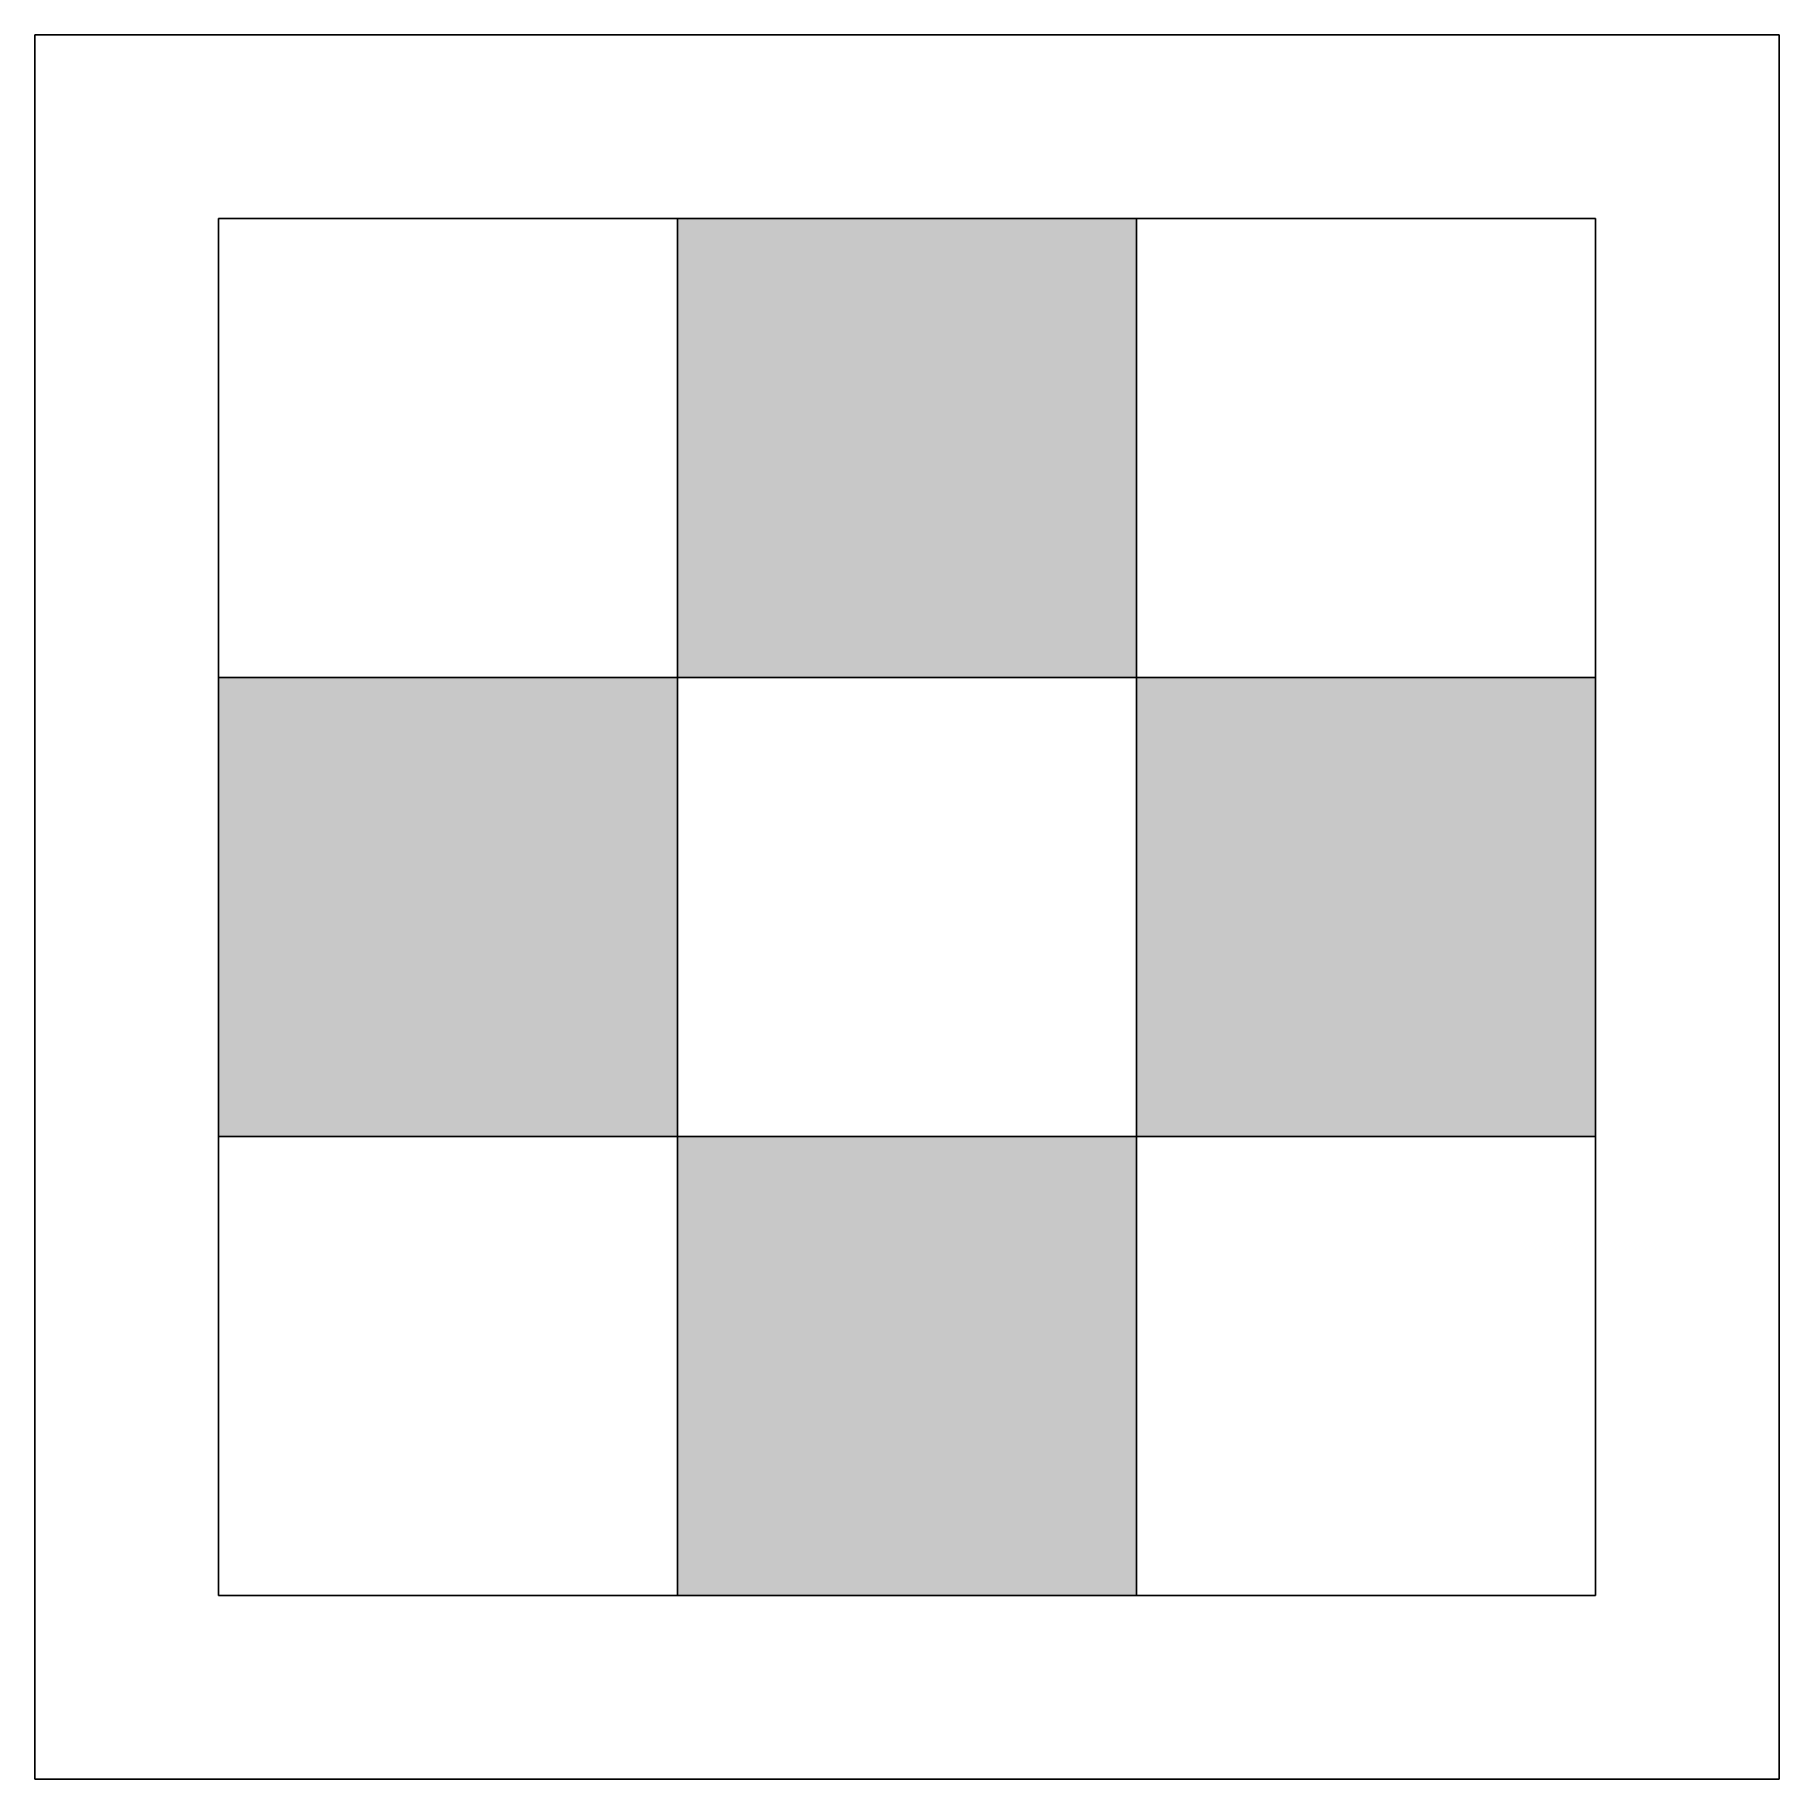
# Model space of a CAD drawing. Header units: millimetres. Extents: x -115 to 75, y -158 to 32.
import ezdxf

# ---------------------------------------------------------------- set-up
doc = ezdxf.new("R2010")
doc.units = ezdxf.units.MM
doc.layers.add('TO_CARVE', color=18, linetype='Continuous', true_color=0x000000)
doc.layers.add('TO_CUT', color=1, linetype='Continuous', true_color=0xff0000)

msp = doc.modelspace()

# ---------------------------------------------------------------- hatches: boundary and pattern name
at = {"layer": 'TO_CARVE', "extrusion": (0, 0, -1)}
for points in [[(-5, -38), (45, -38), (45, 12), (-5, 12)], [(-5, -38), (45, -38), (45, 12), (-5, 12)], [(-5, -38), (45, -38), (45, 12), (-5, 12)], [(-5, -138), (45, -138), (45, -88), (-5, -88)], [(-5, -138), (45, -138), (45, -88), (-5, -88)], [(-5, -138), (45, -138), (45, -88), (-5, -88)]]:
    msp.add_hatch(color=256, dxfattribs=at).paths.add_polyline_path(points, flags=0)
at = {"layer": 'TO_CARVE'}
for points in [[(-95, -88), (-45, -88), (-45, -38), (-95, -38)], [(-95, -88), (-45, -88), (-45, -38), (-95, -38)], [(-95, -88), (-45, -88), (-45, -38), (-95, -38)], [(5, -88), (55, -88), (55, -38), (5, -38)], [(5, -88), (55, -88), (55, -38), (5, -38)], [(5, -88), (55, -88), (55, -38), (5, -38)]]:
    msp.add_hatch(color=256, dxfattribs=at).paths.add_polyline_path(points, flags=0)

# ---------------------------------------------------------------- linework, layer by layer
for p, q in [((-45, 12), (-95, 12)), ((-95, 12), (-95, -38)), ((-95, 12), (-95, -38)), ((-45, 12), (-95, 12)), ((-95, 12), (-95, -38)), ((-45, 12), (-95, 12)), ((5, 12), (-45, 12)), ((-45, 12), (-45, -38)), ((-45, 12), (-45, -38)), ((5, 12), (-45, 12)), ((-45, 12), (-45, -38)), ((5, 12), (-45, 12)), ((55, 12), (5, 12)), ((5, 12), (5, -38)), ((5, 12), (5, -38)), ((55, 12), (5, 12)), ((5, 12), (5, -38)), ((55, 12), (5, 12)), ((5, 12), (5, -38)), ((5, 12), (5, -38)), ((5, 12), (5, -38)), ((55, 12), (55, -38)), ((55, 12), (55, -38)), ((55, 12), (55, -38)), ((-95, -38), (-95, -88)), ((-95, -38), (-45, -38)), ((-95, -38), (-95, -88)), ((-95, -38), (-45, -38)), ((-95, -38), (-45, -38)), ((-95, -38), (-95, -88)), ((-45, -38), (-95, -38)), ((-45, -38), (-95, -38)), ((-45, -38), (-95, -38)), ((-45, -38), (-45, -88)), ((-45, -38), (5, -38)), ((-45, -38), (-45, -88)), ((-45, -38), (5, -38)), ((-45, -38), (5, -38)), ((-45, -38), (-45, -88)), ((5, -38), (-45, -38)), ((5, -38), (-45, -38)), ((5, -38), (-45, -38)), ((5, -38), (5, -88)), ((5, -38), (5, -88)), ((5, -38), (5, -88)), ((5, -38), (5, -88)), ((5, -38), (55, -38)), ((5, -38), (5, -88)), ((5, -38), (55, -38)), ((5, -38), (55, -38)), ((5, -38), (5, -88)), ((55, -38), (5, -38)), ((55, -38), (5, -38)), ((55, -38), (5, -38)), ((55, -38), (55, -88)), ((55, -38), (55, -88)), ((55, -38), (55, -88)), ((-45, -88), (-95, -88)), ((-95, -88), (-95, -138)), ((-95, -88), (-95, -138)), ((-45, -88), (-95, -88)), ((-95, -88), (-95, -138)), ((-45, -88), (-95, -88)), ((-95, -88), (-45, -88)), ((-95, -88), (-45, -88)), ((-95, -88), (-45, -88)), ((5, -88), (-45, -88)), ((-45, -88), (-45, -138)), ((-45, -88), (-45, -138)), ((5, -88), (-45, -88)), ((-45, -88), (-45, -138)), ((5, -88), (-45, -88)), ((-45, -88), (5, -88)), ((-45, -88), (5, -88)), ((-45, -88), (5, -88)), ((55, -88), (5, -88)), ((5, -88), (5, -138)), ((5, -88), (5, -138)), ((55, -88), (5, -88)), ((5, -88), (5, -138)), ((55, -88), (5, -88)), ((5, -88), (5, -138)), ((5, -88), (5, -138)), ((5, -88), (5, -138)), ((5, -88), (55, -88)), ((5, -88), (55, -88)), ((5, -88), (55, -88)), ((55, -88), (55, -138)), ((55, -88), (55, -138)), ((55, -88), (55, -138)), ((-45, -138), (-95, -138)), ((-45, -138), (-95, -138)), ((-45, -138), (-95, -138)), ((5, -138), (-45, -138)), ((5, -138), (-45, -138)), ((5, -138), (-45, -138)), ((55, -138), (5, -138)), ((55, -138), (5, -138)), ((55, -138), (5, -138))]:
    msp.add_line(p, q, dxfattribs=at)
at = {"layer": 'TO_CUT'}
for p, q in [((-115, 32), (-115, -158)), ((-115, 32), (75, 32)), ((75, -158), (75, 32)), ((-115, -158), (75, -158))]:
    msp.add_line(p, q, dxfattribs=at)

doc.saveas('drawing.dxf')
